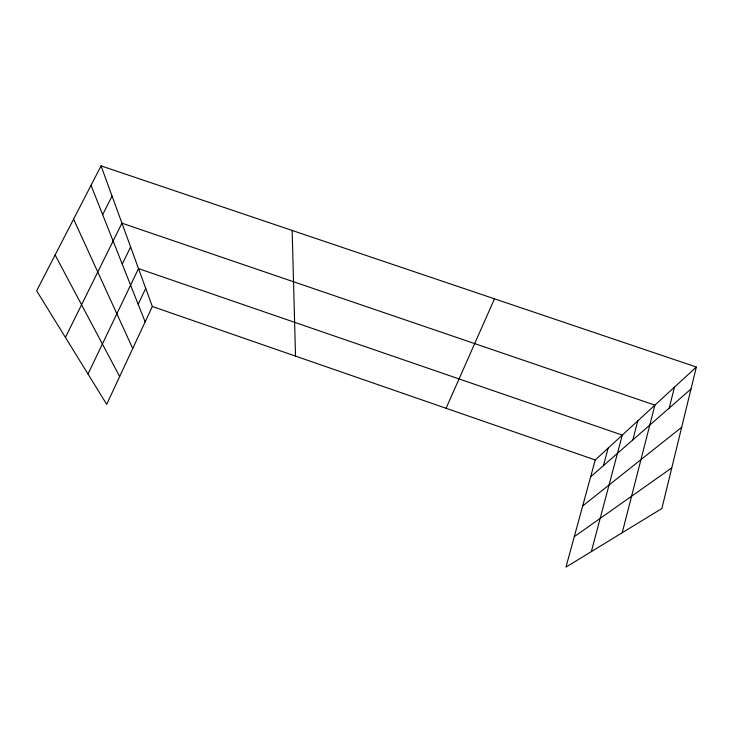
<?xml version="1.0" encoding="UTF-8"?>
<svg xmlns="http://www.w3.org/2000/svg" width="733" height="733" viewBox="0 0 733 733"><rect width="100%" height="100%" fill="white"/><g stroke="black" fill="none" stroke-linecap="round" stroke-linejoin="round"><path stroke-width="1.1" d="M696.35 367.031L661.872 508.51L565.968 567.122L595.242 459.967L696.35 367.031L101.053 165.878L36.65 290.781L106.706 404.323L152.327 306.486L101.053 165.878M669.229 408.052L674.461 387.143M622.225 532.744L654.899 405.129L121.944 223.171L65.42 337.409M632.817 439.91L637.792 420.852M591.357 551.61L622.29 435.109L138.5 268.59L88.006 374.013M603.433 465.62L608.161 448.092M446.076 408.281L494.482 298.817M138.18 304.314L145.711 288.362M122.255 264.137L130.611 246.957M102.666 214.687L112.057 196.068M590.642 476.816L690.99 389.012M582.68 505.962L681.672 427.266M574.296 536.657L671.767 467.874M152.327 306.486L595.242 459.967M55.122 254.965L119.662 376.533M73.593 219.121L132.728 348.505M91.029 185.321L145.143 321.888M292.155 230.446L295.518 356.11"/></g></svg>
